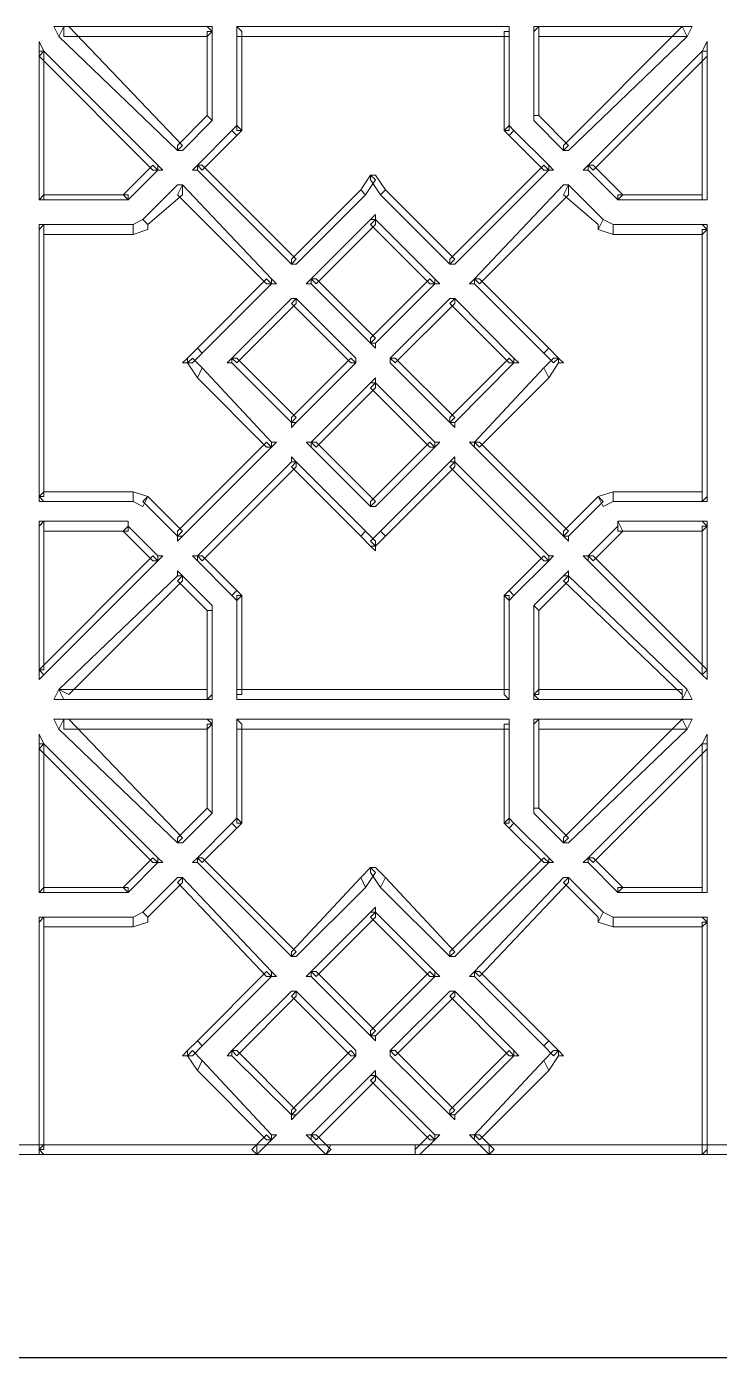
# Model space of a CAD drawing. Extents: x -66030 to 95157, y -13132 to 45879.
# Drawn here: x 79889 to 80436, y 39315 to 40366 of the extents above; entities that cross this region are included whole.
import ezdxf

# ---------------------------------------------------------------- set-up
doc = ezdxf.new("R2010")
doc.units = 0
doc.header["$LTSCALE"] = 100
doc.header["$MEASUREMENT"] = 0
doc.layers.get('0').update_dxf_attribs({"linetype": 'CONTINUOUS'})
doc.layers.add('3', color=11, linetype='CONTINUOUS')

msp = doc.modelspace()

# ---------------------------------------------------------------- linework, layer by layer
at = {"lineweight": 0}
for points in [[(79918.1, 40366), (79914.2, 40358.2), (80007.9, 40268.3), (80011.8, 40272.2), (79922, 40366), (79918.1, 40366), (79918.1, 40366), (79910.3, 40366), (79914.2, 40358.2)], [(80035.3, 40362.1), (80031.4, 40366), (79918.1, 40366), (79918.1, 40358.2), (80031.4, 40358.2), (80035.3, 40362.1), (80035.3, 40362.1), (80035.3, 40366), (80031.4, 40366)], [(80035.3, 40291.8), (80035.3, 40295.7), (80035.3, 40362.1), (80031.4, 40362.1), (80031.4, 40295.7), (80035.3, 40291.8), (80035.3, 40291.8), (80035.3, 40291.8), (80035.3, 40295.7)], [(80054.8, 40366), (80054.8, 40362.1), (80054.8, 40284), (80058.7, 40284), (80058.7, 40362.1), (80054.8, 40366), (80054.8, 40366), (80054.8, 40366), (80054.8, 40362.1)], [(80269.6, 40362.1), (80269.6, 40366), (80054.8, 40366), (80054.8, 40358.2), (80269.6, 40358.2), (80269.6, 40362.1), (80269.6, 40362.1), (80269.6, 40366), (80269.6, 40366)], [(80265.7, 40284), (80269.6, 40284), (80269.6, 40362.1), (80265.7, 40362.1), (80265.7, 40284), (80265.7, 40284), (80265.7, 40284), (80265.7, 40284), (80265.7, 40284)], [(80293.1, 40366), (80289.2, 40362.1), (80289.2, 40295.7), (80293.1, 40295.7), (80293.1, 40362.1), (80293.1, 40366), (80293.1, 40366), (80289.2, 40366), (80289.2, 40362.1)], [(80410.3, 40358.2), (80406.3, 40366), (80293.1, 40366), (80293.1, 40358.2), (80406.3, 40358.2), (80410.3, 40358.2), (80410.3, 40358.2), (80414.2, 40366), (80406.3, 40366)], [(80312.6, 40268.3), (80316.5, 40268.3), (80410.3, 40358.2), (80406.3, 40366), (80312.6, 40272.2), (80312.6, 40268.3), (80312.6, 40268.3), (80316.5, 40268.3), (80316.5, 40268.3)], [(79902.5, 40346.5), (79898.6, 40346.5), (79898.6, 40229.3), (79902.5, 40229.3), (79902.5, 40346.5), (79902.5, 40346.5), (79902.5, 40346.5), (79898.6, 40354.3), (79898.6, 40346.5)], [(80425.9, 40346.5), (80422, 40346.5), (80332.1, 40256.6), (80336, 40252.7), (80425.9, 40342.6), (80425.9, 40346.5), (80425.9, 40346.5), (80425.9, 40354.3), (80422, 40346.5)], [(79992.3, 40252.7), (79992.3, 40256.6), (79902.5, 40346.5), (79898.6, 40342.6), (79988.4, 40252.7), (79992.3, 40252.7), (79992.3, 40252.7), (79996.2, 40252.7), (79992.3, 40256.6)], [(80422, 40229.3), (80425.9, 40229.3), (80425.9, 40346.5), (80422, 40346.5), (80422, 40229.3), (80422, 40229.3), (80422, 40229.3), (80425.9, 40229.3), (80425.9, 40229.3)], [(80007.9, 40268.3), (80011.8, 40268.3), (80035.3, 40291.8), (80031.4, 40295.7), (80007.9, 40272.2), (80007.9, 40268.3), (80007.9, 40268.3), (80007.9, 40268.3), (80011.8, 40268.3)], [(80289.2, 40295.7), (80289.2, 40291.8), (80312.6, 40268.3), (80316.5, 40272.2), (80293.1, 40295.7), (80289.2, 40295.7), (80289.2, 40295.7), (80289.2, 40291.8), (80289.2, 40291.8)], [(80058.7, 40284), (80054.8, 40287.9), (80050.9, 40284), (80054.8, 40280.1), (80058.7, 40284), (80058.7, 40284), (80058.7, 40284), (80058.7, 40284), (80058.7, 40284)], [(80269.6, 40280.1), (80273.5, 40284), (80269.6, 40287.9), (80265.7, 40284), (80269.6, 40280.1), (80269.6, 40280.1), (80273.5, 40284), (80273.5, 40284), (80273.5, 40284)], [(80054.8, 40280.1), (80050.9, 40284), (80023.6, 40256.6), (80027.5, 40252.7), (80054.8, 40280.1), (80054.8, 40280.1), (80050.9, 40284), (80050.9, 40284), (80050.9, 40284)], [(80300.9, 40252.7), (80300.9, 40256.6), (80273.5, 40284), (80269.6, 40280.1), (80297, 40252.7), (80300.9, 40252.7), (80300.9, 40252.7), (80304.8, 40252.7), (80300.9, 40256.6)], [(79968.9, 40229.3), (79968.9, 40229.3), (79992.3, 40252.7), (79988.4, 40256.6), (79965, 40233.2), (79968.9, 40229.3), (79968.9, 40229.3), (79968.9, 40229.3), (79968.9, 40229.3)], [(80023.6, 40256.6), (80023.6, 40252.7), (80097.8, 40178.5), (80101.7, 40182.4), (80027.5, 40256.6), (80023.6, 40256.6), (80023.6, 40256.6), (80019.7, 40252.7), (80023.6, 40252.7)], [(80222.8, 40178.5), (80226.7, 40178.5), (80300.9, 40252.7), (80297, 40256.6), (80222.8, 40182.4), (80222.8, 40178.5), (80222.8, 40178.5), (80226.7, 40178.5), (80226.7, 40178.5)], [(80332.1, 40256.6), (80332.1, 40252.7), (80355.6, 40229.3), (80359.5, 40233.2), (80336, 40256.6), (80332.1, 40256.6), (80332.1, 40256.6), (80328.2, 40252.7), (80332.1, 40252.7)], [(80152.5, 40237.1), (80156.4, 40233.2), (80164.2, 40244.9), (80160.3, 40248.8), (80152.5, 40237.1), (80152.5, 40237.1), (80156.4, 40233.2), (80156.4, 40233.2), (80156.4, 40233.2)], [(80160.3, 40248.8), (80160.3, 40244.9), (80168.1, 40233.2), (80172, 40237.1), (80164.2, 40248.8), (80160.3, 40248.8), (80164.2, 40248.8), (80164.2, 40248.8), (80160.3, 40248.8)], [(79898.6, 40229.3), (79902.5, 40229.3), (79968.9, 40229.3), (79968.9, 40233.2), (79902.5, 40233.2), (79898.6, 40229.3), (79898.6, 40229.3), (79898.6, 40229.3), (79902.5, 40229.3)], [(80011.8, 40241), (80007.9, 40241), (79980.6, 40213.7), (79984.5, 40209.8), (80011.8, 40233.2), (80011.8, 40241), (80011.8, 40241), (80007.9, 40241), (80007.9, 40241)], [(80082.1, 40162.9), (80082.1, 40166.8), (80011.8, 40241), (80007.9, 40233.2), (80078.2, 40162.9), (80082.1, 40162.9), (80082.1, 40162.9), (80086.1, 40162.9), (80082.1, 40166.8)], [(80097.8, 40178.5), (80101.7, 40178.5), (80156.4, 40233.2), (80152.5, 40237.1), (80097.8, 40182.4), (80097.8, 40178.5), (80097.8, 40178.5), (80097.8, 40178.5), (80101.7, 40178.5)], [(80172, 40237.1), (80168.1, 40233.2), (80222.8, 40178.5), (80226.7, 40182.4), (80172, 40237.1), (80172, 40237.1), (80168.1, 40233.2), (80168.1, 40233.2), (80168.1, 40233.2)], [(80316.5, 40241), (80312.6, 40241), (80242.3, 40166.8), (80246.2, 40162.9), (80316.5, 40233.2), (80316.5, 40241), (80316.5, 40241), (80316.5, 40241), (80312.6, 40241)], [(80339.9, 40205.8), (80343.8, 40213.7), (80316.5, 40241), (80312.6, 40233.2), (80339.9, 40209.8), (80339.9, 40205.8), (80339.9, 40209.8), (80339.9, 40205.8), (80339.9, 40205.8)], [(80355.6, 40229.3), (80355.6, 40229.3), (80422, 40229.3), (80422, 40233.2), (80355.6, 40233.2), (80355.6, 40229.3), (80355.6, 40229.3), (80355.6, 40229.3), (80355.6, 40229.3)], [(79984.5, 40209.8), (79980.6, 40213.7), (79972.8, 40209.8), (79972.8, 40201.9), (79984.5, 40205.8), (79984.5, 40209.8), (79984.5, 40205.8), (79984.5, 40205.8), (79984.5, 40209.8)], [(80164.2, 40213.7), (80160.3, 40213.7), (80113.4, 40166.8), (80117.3, 40162.9), (80164.2, 40209.8), (80164.2, 40213.7), (80164.2, 40213.7), (80164.2, 40217.6), (80160.3, 40213.7)], [(80211, 40162.9), (80211, 40166.8), (80164.2, 40213.7), (80160.3, 40209.8), (80207.1, 40162.9), (80211, 40162.9), (80211, 40162.9), (80215, 40162.9), (80211, 40166.8)], [(80351.7, 40201.9), (80351.7, 40209.8), (80343.8, 40213.7), (80339.9, 40205.8), (80351.7, 40201.9), (80351.7, 40201.9), (80351.7, 40201.9), (80351.7, 40201.9), (80351.7, 40201.9)], [(79902.5, 40209.8), (79898.6, 40205.8), (79898.6, 39994.9), (79902.5, 39994.9), (79902.5, 40205.8), (79902.5, 40209.8), (79902.5, 40209.8), (79898.6, 40209.8), (79898.6, 40205.8)], [(79972.8, 40201.9), (79972.8, 40209.8), (79902.5, 40209.8), (79902.5, 40201.9), (79972.8, 40201.9), (79972.8, 40201.9), (79972.8, 40201.9), (79972.8, 40201.9), (79972.8, 40201.9)], [(80425.9, 40205.8), (80422, 40209.8), (80351.7, 40209.8), (80351.7, 40201.9), (80422, 40201.9), (80425.9, 40205.8), (80425.9, 40205.8), (80425.9, 40209.8), (80422, 40209.8)], [(80422, 39991), (80425.9, 39994.9), (80425.9, 40205.8), (80422, 40205.8), (80422, 39994.9), (80422, 39991), (80422, 39991), (80425.9, 39991), (80425.9, 39994.9)], [(80023.6, 40112.1), (80027.5, 40108.2), (80082.1, 40162.9), (80078.2, 40166.8), (80023.6, 40112.1), (80023.6, 40112.1), (80027.5, 40108.2), (80027.5, 40108.2), (80027.5, 40108.2)], [(80113.4, 40166.8), (80113.4, 40162.9), (80160.3, 40116), (80164.2, 40119.9), (80117.3, 40166.8), (80113.4, 40166.8), (80113.4, 40166.8), (80109.5, 40162.9), (80113.4, 40162.9)], [(80160.3, 40116), (80164.2, 40116), (80211, 40162.9), (80207.1, 40166.8), (80160.3, 40119.9), (80160.3, 40116), (80160.3, 40116), (80164.2, 40112.1), (80164.2, 40116)], [(80242.3, 40166.8), (80242.3, 40162.9), (80297, 40108.2), (80300.9, 40112.1), (80246.2, 40166.8), (80242.3, 40166.8), (80242.3, 40166.8), (80238.4, 40162.9), (80242.3, 40162.9)], [(80101.7, 40151.2), (80097.8, 40151.2), (80050.9, 40104.3), (80054.8, 40100.4), (80101.7, 40147.3), (80101.7, 40151.2), (80101.7, 40151.2), (80097.8, 40151.2), (80097.8, 40151.2)], [(80148.6, 40100.4), (80148.6, 40104.3), (80101.7, 40151.2), (80097.8, 40147.3), (80144.6, 40100.4), (80148.6, 40100.4), (80148.6, 40100.4), (80148.6, 40100.4), (80148.6, 40104.3)], [(80226.7, 40151.2), (80222.8, 40151.2), (80175.9, 40104.3), (80179.8, 40100.4), (80226.7, 40147.3), (80226.7, 40151.2), (80226.7, 40151.2), (80226.7, 40151.2), (80222.8, 40151.2)], [(80273.5, 40100.4), (80273.5, 40104.3), (80226.7, 40151.2), (80222.8, 40147.3), (80269.6, 40100.4), (80273.5, 40100.4), (80273.5, 40100.4), (80277.4, 40100.4), (80273.5, 40104.3)], [(80015.7, 40100.4), (80019.7, 40100.4), (80027.5, 40108.2), (80023.6, 40112.1), (80015.7, 40104.3), (80015.7, 40100.4), (80015.7, 40104.3), (80011.8, 40100.4), (80015.7, 40100.4)], [(80300.9, 40112.1), (80297, 40108.2), (80304.8, 40100.4), (80308.7, 40104.3), (80300.9, 40112.1), (80300.9, 40112.1), (80297, 40108.2), (80297, 40108.2), (80297, 40108.2)], [(80023.6, 40088.7), (80027.5, 40096.5), (80019.7, 40104.3), (80015.7, 40100.4), (80023.6, 40088.7), (80023.6, 40088.7), (80027.5, 40096.5), (80027.5, 40096.5), (80027.5, 40096.5)], [(80082.1, 40034), (80082.1, 40037.9), (80027.5, 40096.5), (80023.6, 40088.7), (80078.2, 40034), (80082.1, 40034), (80082.1, 40034), (80086.1, 40037.9), (80082.1, 40037.9)], [(80050.9, 40104.3), (80050.9, 40100.4), (80097.8, 40053.5), (80101.7, 40057.4), (80054.8, 40104.3), (80050.9, 40104.3), (80050.9, 40104.3), (80047, 40100.4), (80050.9, 40100.4)], [(80097.8, 40053.5), (80101.7, 40053.5), (80148.6, 40100.4), (80144.6, 40104.3), (80097.8, 40057.4), (80097.8, 40053.5), (80097.8, 40053.5), (80097.8, 40049.6), (80101.7, 40053.5)], [(80175.9, 40104.3), (80175.9, 40100.4), (80222.8, 40053.5), (80226.7, 40057.4), (80179.8, 40104.3), (80175.9, 40104.3), (80175.9, 40104.3), (80175.9, 40100.4), (80175.9, 40100.4)], [(80222.8, 40053.5), (80226.7, 40053.5), (80273.5, 40100.4), (80269.6, 40104.3), (80222.8, 40057.4), (80222.8, 40053.5), (80222.8, 40053.5), (80226.7, 40049.6), (80226.7, 40053.5)], [(80300.9, 40088.7), (80297, 40096.5), (80242.3, 40037.9), (80246.2, 40034), (80300.9, 40088.7), (80300.9, 40088.7), (80297, 40096.5), (80297, 40096.5), (80297, 40096.5)], [(80308.7, 40104.3), (80304.8, 40104.3), (80297, 40096.5), (80300.9, 40088.7), (80308.7, 40100.4), (80308.7, 40104.3), (80308.7, 40100.4), (80312.6, 40100.4), (80308.7, 40104.3)], [(80164.2, 40084.8), (80160.3, 40084.8), (80113.4, 40037.9), (80117.3, 40034), (80164.2, 40080.9), (80164.2, 40084.8), (80164.2, 40084.8), (80164.2, 40088.7), (80160.3, 40084.8)], [(80211, 40034), (80211, 40037.9), (80164.2, 40084.8), (80160.3, 40080.9), (80207.1, 40034), (80211, 40034), (80211, 40034), (80215, 40037.9), (80211, 40037.9)], [(80007.9, 39963.7), (80011.8, 39963.7), (80082.1, 40034), (80078.2, 40037.9), (80007.9, 39967.6), (80007.9, 39963.7), (80007.9, 39963.7), (80007.9, 39959.8), (80011.8, 39963.7)], [(80113.4, 40037.9), (80113.4, 40034), (80160.3, 39987.1), (80164.2, 39991), (80117.3, 40037.9), (80113.4, 40037.9), (80113.4, 40037.9), (80109.5, 40037.9), (80113.4, 40034)], [(80160.3, 39987.1), (80164.2, 39987.1), (80211, 40034), (80207.1, 40037.9), (80160.3, 39991), (80160.3, 39987.1), (80160.3, 39987.1), (80164.2, 39987.1), (80164.2, 39987.1)], [(80242.3, 40037.9), (80242.3, 40034), (80312.6, 39963.7), (80316.5, 39967.6), (80246.2, 40037.9), (80242.3, 40037.9), (80242.3, 40037.9), (80238.4, 40037.9), (80242.3, 40034)], [(80101.7, 40022.3), (80097.8, 40022.3), (80023.6, 39948.1), (80027.5, 39944.1), (80101.7, 40018.4), (80101.7, 40022.3), (80101.7, 40022.3), (80097.8, 40026.2), (80097.8, 40022.3)], [(80152.5, 39963.7), (80156.4, 39967.6), (80101.7, 40022.3), (80097.8, 40018.4), (80152.5, 39963.7), (80152.5, 39963.7), (80156.4, 39967.6), (80156.4, 39967.6), (80156.4, 39967.6)], [(80226.7, 40022.3), (80222.8, 40022.3), (80168.1, 39967.6), (80172, 39963.7), (80226.7, 40018.4), (80226.7, 40022.3), (80226.7, 40022.3), (80226.7, 40026.2), (80222.8, 40022.3)], [(80300.9, 39944.1), (80300.9, 39948.1), (80226.7, 40022.3), (80222.8, 40018.4), (80297, 39944.1), (80300.9, 39944.1), (80300.9, 39944.1), (80304.8, 39948.1), (80300.9, 39948.1)], [(79898.6, 39994.9), (79902.5, 39991), (79972.8, 39991), (79972.8, 39998.8), (79902.5, 39998.8), (79898.6, 39994.9), (79898.6, 39994.9), (79898.6, 39991), (79902.5, 39991)], [(79972.8, 39998.8), (79972.8, 39991), (79980.6, 39987.1), (79984.5, 39994.9), (79972.8, 39998.8), (79972.8, 39998.8), (79972.8, 39998.8), (79972.8, 39998.8), (79972.8, 39998.8)], [(79984.5, 39994.9), (79980.6, 39991), (80007.9, 39963.7), (80011.8, 39967.6), (79984.5, 39994.9), (79984.5, 39994.9), (79984.5, 39994.9), (79984.5, 39994.9), (79984.5, 39994.9)], [(80312.6, 39963.7), (80316.5, 39963.7), (80343.8, 39991), (80339.9, 39994.9), (80312.6, 39967.6), (80312.6, 39963.7), (80312.6, 39963.7), (80316.5, 39959.8), (80316.5, 39963.7)], [(80339.9, 39994.9), (80343.8, 39987.1), (80351.7, 39991), (80351.7, 39998.8), (80339.9, 39994.9), (80339.9, 39994.9), (80339.9, 39994.9), (80339.9, 39994.9), (80339.9, 39994.9)], [(80351.7, 39998.8), (80351.7, 39991), (80422, 39991), (80422, 39998.8), (80351.7, 39998.8), (80351.7, 39998.8), (80351.7, 39998.8), (80351.7, 39998.8), (80351.7, 39998.8)], [(79902.5, 39975.4), (79898.6, 39971.5), (79898.6, 39858.2), (79902.5, 39858.2), (79902.5, 39971.5), (79902.5, 39975.4), (79902.5, 39975.4), (79898.6, 39975.4), (79898.6, 39971.5)], [(79968.9, 39971.5), (79968.9, 39975.4), (79902.5, 39975.4), (79902.5, 39967.6), (79968.9, 39967.6), (79968.9, 39971.5), (79968.9, 39971.5), (79968.9, 39975.4), (79968.9, 39975.4)], [(79992.3, 39944.1), (79992.3, 39948.1), (79968.9, 39971.5), (79965, 39967.6), (79988.4, 39944.1), (79992.3, 39944.1), (79992.3, 39944.1), (79996.2, 39948.1), (79992.3, 39948.1)], [(80355.6, 39975.4), (80355.6, 39971.5), (80332.1, 39948.1), (80336, 39944.1), (80359.5, 39967.6), (80355.6, 39975.4), (80355.6, 39975.4), (80355.6, 39975.4), (80355.6, 39971.5)], [(80425.9, 39971.5), (80422, 39975.4), (80355.6, 39975.4), (80355.6, 39967.6), (80422, 39967.6), (80425.9, 39971.5), (80425.9, 39971.5), (80425.9, 39975.4), (80422, 39975.4)], [(80422, 39854.3), (80425.9, 39858.2), (80425.9, 39971.5), (80422, 39971.5), (80422, 39858.2), (80422, 39854.3), (80422, 39854.3), (80425.9, 39850.4), (80425.9, 39858.2)], [(80164.2, 39955.9), (80164.2, 39959.8), (80156.4, 39967.6), (80152.5, 39963.7), (80160.3, 39955.9), (80164.2, 39955.9), (80160.3, 39955.9), (80164.2, 39952), (80164.2, 39955.9)], [(80172, 39963.7), (80168.1, 39967.6), (80160.3, 39959.8), (80164.2, 39955.9), (80172, 39963.7), (80172, 39963.7), (80168.1, 39967.6), (80168.1, 39967.6), (80168.1, 39967.6)], [(79898.6, 39858.2), (79902.5, 39854.3), (79992.3, 39944.1), (79988.4, 39948.1), (79898.6, 39858.2), (79898.6, 39858.2), (79898.6, 39858.2), (79898.6, 39850.4), (79902.5, 39854.3)], [(80023.6, 39948.1), (80023.6, 39944.1), (80050.9, 39916.8), (80054.8, 39920.7), (80027.5, 39948.1), (80023.6, 39948.1), (80023.6, 39948.1), (80019.7, 39948.1), (80023.6, 39944.1)], [(80269.6, 39920.7), (80273.5, 39916.8), (80300.9, 39944.1), (80297, 39948.1), (80269.6, 39920.7), (80269.6, 39920.7), (80273.5, 39916.8), (80273.5, 39916.8), (80273.5, 39916.8)], [(80332.1, 39948.1), (80332.1, 39944.1), (80422, 39854.3), (80425.9, 39858.2), (80336, 39948.1), (80332.1, 39948.1), (80332.1, 39948.1), (80328.2, 39948.1), (80332.1, 39944.1)], [(80011.8, 39932.4), (80007.9, 39932.4), (79914.2, 39842.6), (79922, 39838.7), (80011.8, 39928.5), (80011.8, 39932.4), (80011.8, 39932.4), (80007.9, 39936.3), (80007.9, 39932.4)], [(80035.3, 39905.1), (80035.3, 39909), (80011.8, 39932.4), (80007.9, 39928.5), (80031.4, 39905.1), (80035.3, 39905.1), (80035.3, 39905.1), (80035.3, 39909), (80035.3, 39909)], [(80316.5, 39932.4), (80312.6, 39932.4), (80289.2, 39909), (80293.1, 39905.1), (80316.5, 39928.5), (80316.5, 39932.4), (80316.5, 39932.4), (80316.5, 39936.3), (80312.6, 39932.4)], [(80406.3, 39834.8), (80410.3, 39842.6), (80316.5, 39932.4), (80312.6, 39928.5), (80406.3, 39838.7), (80406.3, 39834.8), (80406.3, 39834.8), (80414.2, 39834.8), (80410.3, 39842.6)], [(80054.8, 39920.7), (80050.9, 39916.8), (80054.8, 39912.9), (80058.7, 39916.8), (80054.8, 39920.7), (80054.8, 39920.7), (80050.9, 39916.8), (80050.9, 39916.8), (80050.9, 39916.8)], [(80058.7, 39916.8), (80054.8, 39916.8), (80054.8, 39838.7), (80058.7, 39838.7), (80058.7, 39916.8), (80058.7, 39916.8), (80058.7, 39916.8), (80058.7, 39916.8), (80058.7, 39916.8)], [(80265.7, 39916.8), (80269.6, 39912.9), (80273.5, 39916.8), (80269.6, 39920.7), (80265.7, 39916.8), (80265.7, 39916.8), (80265.7, 39916.8), (80265.7, 39916.8), (80265.7, 39916.8)], [(80269.6, 39834.8), (80269.6, 39838.7), (80269.6, 39916.8), (80265.7, 39916.8), (80265.7, 39838.7), (80269.6, 39834.8), (80269.6, 39834.8), (80269.6, 39834.8), (80269.6, 39838.7)], [(80289.2, 39909), (80289.2, 39905.1), (80289.2, 39838.7), (80293.1, 39838.7), (80293.1, 39905.1), (80289.2, 39909), (80289.2, 39909), (80289.2, 39909), (80289.2, 39905.1)], [(80031.4, 39834.8), (80035.3, 39838.7), (80035.3, 39905.1), (80031.4, 39905.1), (80031.4, 39838.7), (80031.4, 39834.8), (80031.4, 39834.8), (80035.3, 39834.8), (80035.3, 39838.7)], [(79914.2, 39842.6), (79918.1, 39834.8), (80031.4, 39834.8), (80031.4, 39842.6), (79918.1, 39842.6), (79914.2, 39842.6), (79914.2, 39842.6), (79910.3, 39834.8), (79918.1, 39834.8)], [(80054.8, 39838.7), (80054.8, 39834.8), (80269.6, 39834.8), (80269.6, 39842.6), (80054.8, 39842.6), (80054.8, 39838.7), (80054.8, 39838.7), (80054.8, 39834.8), (80054.8, 39834.8)], [(80289.2, 39838.7), (80293.1, 39834.8), (80406.3, 39834.8), (80406.3, 39842.6), (80293.1, 39842.6), (80289.2, 39838.7), (80289.2, 39838.7), (80289.2, 39834.8), (80293.1, 39834.8)], [(79918.1, 39819.2), (79914.2, 39811.3), (80007.9, 39721.5), (80011.8, 39725.4), (79922, 39819.2), (79918.1, 39819.2), (79918.1, 39819.2), (79910.3, 39819.2), (79914.2, 39811.3)], [(80035.3, 39815.2), (80031.4, 39819.2), (79918.1, 39819.2), (79918.1, 39811.3), (80031.4, 39811.3), (80035.3, 39815.2), (80035.3, 39815.2), (80035.3, 39819.2), (80031.4, 39819.2)], [(80035.3, 39744.9), (80035.3, 39748.8), (80035.3, 39815.2), (80031.4, 39815.2), (80031.4, 39748.8), (80035.3, 39744.9), (80035.3, 39744.9), (80035.3, 39748.8), (80035.3, 39748.8)], [(80269.6, 39815.2), (80269.6, 39819.2), (80054.8, 39819.2), (80054.8, 39811.3), (80269.6, 39811.3), (80269.6, 39815.2), (80269.6, 39815.2), (80269.6, 39819.2), (80269.6, 39819.2)], [(80054.8, 39819.2), (80054.8, 39815.2), (80054.8, 39737.1), (80058.7, 39737.1), (80058.7, 39815.2), (80054.8, 39819.2), (80054.8, 39819.2), (80054.8, 39819.2), (80054.8, 39815.2)], [(80265.7, 39737.1), (80269.6, 39737.1), (80269.6, 39815.2), (80265.7, 39815.2), (80265.7, 39737.1), (80265.7, 39737.1), (80265.7, 39737.1), (80265.7, 39737.1), (80265.7, 39737.1)], [(80293.1, 39819.2), (80289.2, 39815.2), (80289.2, 39748.8), (80293.1, 39748.8), (80293.1, 39815.2), (80293.1, 39819.2), (80293.1, 39819.2), (80289.2, 39819.2), (80289.2, 39815.2)], [(80410.3, 39811.3), (80406.3, 39819.2), (80293.1, 39819.2), (80293.1, 39811.3), (80406.3, 39811.3), (80410.3, 39811.3), (80410.3, 39811.3), (80414.2, 39819.2), (80406.3, 39819.2)], [(80312.6, 39721.5), (80316.5, 39721.5), (80410.3, 39811.3), (80406.3, 39819.2), (80312.6, 39725.4), (80312.6, 39721.5), (80312.6, 39721.5), (80316.5, 39721.5), (80316.5, 39721.5)], [(79902.5, 39799.6), (79898.6, 39799.6), (79898.6, 39682.4), (79902.5, 39682.4), (79902.5, 39799.6), (79902.5, 39799.6), (79902.5, 39799.6), (79898.6, 39807.4), (79898.6, 39799.6)], [(80425.9, 39799.6), (80422, 39799.6), (80332.1, 39709.8), (80336, 39705.9), (80425.9, 39795.7), (80425.9, 39799.6), (80425.9, 39799.6), (80425.9, 39807.4), (80422, 39799.6)], [(79992.3, 39705.9), (79992.3, 39709.8), (79902.5, 39799.6), (79898.6, 39795.7), (79988.4, 39705.9), (79992.3, 39705.9), (79992.3, 39705.9), (79996.2, 39705.9), (79992.3, 39709.8)], [(80422, 39682.4), (80425.9, 39682.4), (80425.9, 39799.6), (80422, 39799.6), (80422, 39682.4), (80422, 39682.4), (80422, 39682.4), (80425.9, 39682.4), (80425.9, 39682.4)], [(80007.9, 39721.5), (80011.8, 39721.5), (80035.3, 39744.9), (80031.4, 39748.8), (80007.9, 39725.4), (80007.9, 39721.5), (80007.9, 39721.5), (80007.9, 39721.5), (80011.8, 39721.5)], [(80289.2, 39748.8), (80289.2, 39744.9), (80312.6, 39721.5), (80316.5, 39725.4), (80293.1, 39748.8), (80289.2, 39748.8), (80289.2, 39748.8), (80289.2, 39748.8), (80289.2, 39744.9)], [(80058.7, 39737.1), (80054.8, 39741), (80050.9, 39737.1), (80054.8, 39733.2), (80058.7, 39737.1), (80058.7, 39737.1), (80058.7, 39737.1), (80058.7, 39737.1), (80058.7, 39737.1)], [(80269.6, 39733.2), (80273.5, 39737.1), (80269.6, 39741), (80265.7, 39737.1), (80269.6, 39733.2), (80269.6, 39733.2), (80273.5, 39737.1), (80273.5, 39737.1), (80273.5, 39737.1)], [(80054.8, 39733.2), (80050.9, 39737.1), (80023.6, 39709.8), (80027.5, 39705.9), (80054.8, 39733.2), (80054.8, 39733.2), (80050.9, 39737.1), (80050.9, 39737.1), (80050.9, 39737.1)], [(80300.9, 39705.9), (80300.9, 39709.8), (80273.5, 39737.1), (80269.6, 39733.2), (80297, 39705.9), (80300.9, 39705.9), (80300.9, 39705.9), (80304.8, 39705.9), (80300.9, 39709.8)], [(79968.9, 39682.4), (79968.9, 39682.4), (79992.3, 39705.9), (79988.4, 39709.8), (79965, 39686.4), (79968.9, 39682.4), (79968.9, 39682.4), (79968.9, 39682.4), (79968.9, 39682.4)], [(80023.6, 39709.8), (80023.6, 39705.9), (80097.8, 39631.7), (80101.7, 39635.6), (80027.5, 39709.8), (80023.6, 39709.8), (80023.6, 39709.8), (80019.7, 39705.9), (80023.6, 39705.9)], [(80222.8, 39631.7), (80226.7, 39631.7), (80300.9, 39705.9), (80297, 39709.8), (80222.8, 39635.6), (80222.8, 39631.7), (80222.8, 39631.7), (80226.7, 39631.7), (80226.7, 39631.7)], [(80332.1, 39709.8), (80332.1, 39705.9), (80355.6, 39682.4), (80359.5, 39686.4), (80336, 39709.8), (80332.1, 39709.8), (80332.1, 39709.8), (80328.2, 39705.9), (80332.1, 39705.9)], [(80152.5, 39694.2), (80156.4, 39686.4), (80164.2, 39698.1), (80160.3, 39702), (80152.5, 39694.2), (80152.5, 39694.2), (80156.4, 39686.4), (80156.4, 39686.4), (80156.4, 39686.4)], [(80160.3, 39702), (80160.3, 39698.1), (80168.1, 39686.4), (80172, 39694.2), (80164.2, 39702), (80160.3, 39702), (80164.2, 39702), (80164.2, 39702), (80160.3, 39702)], [(79898.6, 39682.4), (79902.5, 39682.4), (79968.9, 39682.4), (79968.9, 39686.4), (79902.5, 39686.4), (79898.6, 39682.4), (79898.6, 39682.4), (79898.6, 39682.4), (79902.5, 39682.4)], [(80011.8, 39694.2), (80007.9, 39694.2), (79980.6, 39666.8), (79984.5, 39662.9), (80011.8, 39690.3), (80011.8, 39694.2), (80011.8, 39694.2), (80007.9, 39694.2), (80007.9, 39694.2)], [(80082.1, 39616), (80082.1, 39620), (80011.8, 39694.2), (80007.9, 39690.3), (80078.2, 39616), (80082.1, 39616), (80082.1, 39616), (80086.1, 39616), (80082.1, 39620)], [(80097.8, 39631.7), (80101.7, 39631.7), (80156.4, 39686.4), (80152.5, 39694.2), (80097.8, 39635.6), (80097.8, 39631.7), (80097.8, 39631.7), (80097.8, 39631.7), (80101.7, 39631.7)], [(80172, 39694.2), (80168.1, 39686.4), (80222.8, 39631.7), (80226.7, 39635.6), (80172, 39694.2), (80172, 39694.2), (80168.1, 39686.4), (80168.1, 39686.4), (80168.1, 39686.4)], [(80316.5, 39694.2), (80312.6, 39694.2), (80242.3, 39620), (80246.2, 39616), (80316.5, 39690.3), (80316.5, 39694.2), (80316.5, 39694.2), (80316.5, 39694.2), (80312.6, 39694.2)], [(80339.9, 39659), (80343.8, 39666.8), (80316.5, 39694.2), (80312.6, 39690.3), (80339.9, 39662.9), (80339.9, 39659), (80339.9, 39662.9), (80339.9, 39659), (80339.9, 39659)], [(80355.6, 39682.4), (80355.6, 39682.4), (80422, 39682.4), (80422, 39686.4), (80355.6, 39686.4), (80355.6, 39682.4), (80355.6, 39682.4), (80355.6, 39682.4), (80355.6, 39682.4)], [(79984.5, 39662.9), (79980.6, 39666.8), (79972.8, 39662.9), (79972.8, 39655.1), (79984.5, 39659), (79984.5, 39662.9), (79984.5, 39659), (79984.5, 39659), (79984.5, 39662.9)], [(80164.2, 39666.8), (80160.3, 39666.8), (80113.4, 39620), (80117.3, 39616), (80164.2, 39662.9), (80164.2, 39666.8), (80164.2, 39666.8), (80164.2, 39670.7), (80160.3, 39666.8)], [(80211, 39616), (80211, 39620), (80164.2, 39666.8), (80160.3, 39662.9), (80207.1, 39616), (80211, 39616), (80211, 39616), (80215, 39616), (80211, 39620)], [(80351.7, 39655.1), (80351.7, 39662.9), (80343.8, 39666.8), (80339.9, 39659), (80351.7, 39655.1), (80351.7, 39655.1), (80351.7, 39655.1), (80351.7, 39655.1), (80351.7, 39655.1)], [(79902.5, 39662.9), (79898.6, 39659), (79898.6, 39479.3), (79902.5, 39479.3), (79902.5, 39659), (79902.5, 39662.9), (79902.5, 39662.9), (79898.6, 39662.9), (79898.6, 39659)], [(79972.8, 39655.1), (79972.8, 39662.9), (79902.5, 39662.9), (79902.5, 39655.1), (79972.8, 39655.1), (79972.8, 39655.1), (79972.8, 39655.1), (79972.8, 39655.1), (79972.8, 39655.1)], [(80425.9, 39659), (80422, 39662.9), (80351.7, 39662.9), (80351.7, 39655.1), (80422, 39655.1), (80425.9, 39659), (80425.9, 39659), (80425.9, 39662.9), (80422, 39662.9)], [(80422, 39475.4), (80425.9, 39479.3), (80425.9, 39659), (80422, 39659), (80422, 39479.3), (80422, 39475.4), (80422, 39475.4), (80425.9, 39475.4), (80425.9, 39479.3)], [(80023.6, 39565.3), (80027.5, 39561.4), (80082.1, 39616), (80078.2, 39620), (80023.6, 39565.3), (80023.6, 39565.3), (80027.5, 39561.4), (80027.5, 39561.4), (80027.5, 39561.4)], [(80113.4, 39620), (80113.4, 39616), (80160.3, 39569.2), (80164.2, 39573.1), (80117.3, 39620), (80113.4, 39620), (80113.4, 39620), (80109.5, 39616), (80113.4, 39616)], [(80160.3, 39569.2), (80164.2, 39569.2), (80211, 39616), (80207.1, 39620), (80160.3, 39573.1), (80160.3, 39569.2), (80160.3, 39569.2), (80164.2, 39565.3), (80164.2, 39569.2)], [(80242.3, 39620), (80242.3, 39616), (80297, 39561.4), (80300.9, 39565.3), (80246.2, 39620), (80242.3, 39620), (80242.3, 39620), (80238.4, 39616), (80242.3, 39616)], [(80101.7, 39604.3), (80097.8, 39604.3), (80050.9, 39557.5), (80054.8, 39553.5), (80101.7, 39600.4), (80101.7, 39604.3), (80101.7, 39604.3), (80097.8, 39604.3), (80097.8, 39604.3)], [(80148.6, 39553.5), (80148.6, 39557.5), (80101.7, 39604.3), (80097.8, 39600.4), (80144.6, 39553.5), (80148.6, 39553.5), (80148.6, 39553.5), (80148.6, 39553.5), (80148.6, 39557.5)], [(80226.7, 39604.3), (80222.8, 39604.3), (80175.9, 39557.5), (80179.8, 39553.5), (80226.7, 39600.4), (80226.7, 39604.3), (80226.7, 39604.3), (80226.7, 39604.3), (80222.8, 39604.3)], [(80273.5, 39553.5), (80273.5, 39557.5), (80226.7, 39604.3), (80222.8, 39600.4), (80269.6, 39553.5), (80273.5, 39553.5), (80273.5, 39553.5), (80277.4, 39553.5), (80273.5, 39557.5)], [(80015.7, 39553.5), (80019.7, 39553.5), (80027.5, 39561.4), (80023.6, 39565.3), (80015.7, 39557.5), (80015.7, 39553.5), (80015.7, 39557.5), (80011.8, 39553.5), (80015.7, 39553.5)], [(80300.9, 39565.3), (80297, 39561.4), (80304.8, 39553.5), (80308.7, 39557.5), (80300.9, 39565.3), (80300.9, 39565.3), (80297, 39561.4), (80297, 39561.4), (80297, 39561.4)], [(80023.6, 39541.8), (80027.5, 39549.6), (80019.7, 39557.5), (80015.7, 39553.5), (80023.6, 39541.8), (80023.6, 39541.8), (80027.5, 39549.6), (80027.5, 39549.6), (80027.5, 39549.6)], [(80082.1, 39487.1), (80082.1, 39491.1), (80027.5, 39549.6), (80023.6, 39541.8), (80078.2, 39487.1), (80082.1, 39487.1), (80082.1, 39487.1), (80086.1, 39491.1), (80082.1, 39491.1)], [(80050.9, 39557.5), (80050.9, 39553.5), (80097.8, 39506.7), (80101.7, 39510.6), (80054.8, 39557.5), (80050.9, 39557.5), (80050.9, 39557.5), (80047, 39553.5), (80050.9, 39553.5)], [(80097.8, 39506.7), (80101.7, 39506.7), (80148.6, 39553.5), (80144.6, 39557.5), (80097.8, 39510.6), (80097.8, 39506.7), (80097.8, 39506.7), (80097.8, 39502.8), (80101.7, 39506.7)], [(80175.9, 39557.5), (80175.9, 39553.5), (80222.8, 39506.7), (80226.7, 39510.6), (80179.8, 39557.5), (80175.9, 39557.5), (80175.9, 39557.5), (80175.9, 39553.5), (80175.9, 39553.5)], [(80222.8, 39506.7), (80226.7, 39506.7), (80273.5, 39553.5), (80269.6, 39557.5), (80222.8, 39510.6), (80222.8, 39506.7), (80222.8, 39506.7), (80226.7, 39502.8), (80226.7, 39506.7)], [(80300.9, 39541.8), (80297, 39549.6), (80242.3, 39491.1), (80246.2, 39487.1), (80300.9, 39541.8), (80300.9, 39541.8), (80297, 39549.6), (80297, 39549.6), (80297, 39549.6)], [(80308.7, 39557.5), (80304.8, 39557.5), (80297, 39549.6), (80300.9, 39541.8), (80308.7, 39553.5), (80308.7, 39557.5), (80308.7, 39553.5), (80312.6, 39553.5), (80308.7, 39557.5)], [(80164.2, 39537.9), (80160.3, 39537.9), (80113.4, 39491.1), (80117.3, 39487.1), (80164.2, 39534), (80164.2, 39537.9), (80164.2, 39537.9), (80164.2, 39541.8), (80160.3, 39537.9)], [(80211, 39487.1), (80211, 39491.1), (80164.2, 39537.9), (80160.3, 39534), (80207.1, 39487.1), (80211, 39487.1), (80211, 39487.1), (80215, 39491.1), (80211, 39491.1)], [(80070.4, 39475.4), (80070.4, 39475.4), (80082.1, 39487.1), (80078.2, 39491.1), (80066.5, 39479.3), (80070.4, 39475.4), (80070.4, 39475.4), (80070.4, 39475.4), (80070.4, 39475.4)], [(80113.4, 39491.1), (80113.4, 39487.1), (80125.1, 39475.4), (80129, 39479.3), (80117.3, 39491.1), (80113.4, 39491.1), (80113.4, 39491.1), (80109.5, 39491.1), (80113.4, 39487.1)], [(80195.4, 39475.4), (80199.3, 39475.4), (80211, 39487.1), (80207.1, 39491.1), (80195.4, 39479.3), (80195.4, 39475.4), (80195.4, 39475.4), (80199.3, 39475.4), (80199.3, 39475.4)], [(80242.3, 39491.1), (80242.3, 39487.1), (80254, 39475.4), (80257.9, 39479.3), (80246.2, 39491.1), (80242.3, 39491.1), (80242.3, 39491.1), (80238.4, 39491.1), (80242.3, 39487.1)], [(77016, 39479.3), (77016, 39475.4), (81121.1, 39475.4), (81121.1, 39483.2), (77016, 39483.2), (77016, 39479.3), (77016, 39479.3), (77016, 39475.4), (77016, 39475.4)], [(79898.6, 39479.3), (79902.5, 39475.4), (80070.4, 39475.4), (80070.4, 39483.2), (79902.5, 39483.2), (79898.6, 39479.3), (79898.6, 39479.3), (79898.6, 39475.4), (79902.5, 39475.4)], [(80125.1, 39475.4), (80129, 39475.4), (80195.4, 39475.4), (80195.4, 39483.2), (80129, 39483.2), (80125.1, 39475.4), (80125.1, 39475.4), (80125.1, 39475.4), (80129, 39475.4)], [(80254, 39475.4), (80254, 39475.4), (80422, 39475.4), (80422, 39483.2), (80254, 39483.2), (80254, 39475.4), (80254, 39475.4), (80254, 39475.4), (80254, 39475.4)]]:
    msp.add_lwpolyline(points, close=True, dxfattribs=at)
at = {"layer": '3', "color": 2}
msp.add_line((-66009.4, 39315.3), (95156.9, 39315.3), dxfattribs=at)

doc.saveas('drawing.dxf')
